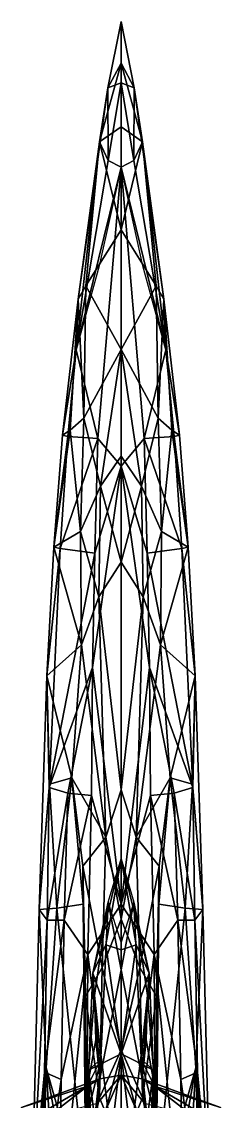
# Model space of a CAD drawing. Extents: x -3.67 to 3.67, y -1.12 to 0.75.
# Drawn here: x -0.0379 to 0.0379, y 0.337 to 0.7478 of the extents above; entities that cross this region are included whole.
import ezdxf

# ---------------------------------------------------------------- set-up
doc = ezdxf.new("R2010")
doc.units = 0
doc.layers.add('PTERANDN$LWO', color=1, linetype='CONTINUOUS')

msp = doc.modelspace()

# ---------------------------------------------------------------- linework, layer by layer
at = {"layer": 'PTERANDN$LWO'}
for points in [[(-0.00505, 0.72257, 0.86231), (0, 0.72446, 0.87538), (0, 0.74781, 0.86572)], [(0, 0.73203, 0.85967), (-0.00505, 0.72257, 0.86231), (0, 0.74781, 0.86572)], [(0, 0.72446, 0.87538), (0.00505, 0.72257, 0.86231), (0, 0.74781, 0.86572)], [(0.00505, 0.72257, 0.86231), (0, 0.73203, 0.85967), (0, 0.74781, 0.86572)], [(-0.00821, 0.70201, 0.85538), (0, 0.73203, 0.85967), (0, 0.70779, 0.84714)], [(0, 0.73203, 0.85967), (-0.00821, 0.70201, 0.85538), (-0.00505, 0.72257, 0.86231)], [(0, 0.73203, 0.85967), (0.00821, 0.70201, 0.85538), (0, 0.70779, 0.84714)], [(0.00821, 0.70201, 0.85538), (0, 0.73203, 0.85967), (0.00505, 0.72257, 0.86231)], [(-0.00505, 0.72257, 0.86231), (-0.00494, 0.69494, 0.8686), (0, 0.72446, 0.87538)], [(0, 0.72446, 0.87538), (-0.00494, 0.69494, 0.8686), (0, 0.69239, 0.87726)], [(0.00494, 0.69494, 0.8686), (0, 0.72446, 0.87538), (0, 0.69239, 0.87726)], [(0.00494, 0.69494, 0.8686), (0.00505, 0.72257, 0.86231), (0, 0.72446, 0.87538)], [(-0.00505, 0.72257, 0.86231), (-0.01625, 0.64221, 0.85782), (-0.00821, 0.70201, 0.85538)], [(-0.00494, 0.69494, 0.8686), (-0.00505, 0.72257, 0.86231), (-0.00821, 0.70201, 0.85538)], [(0.00505, 0.72257, 0.86231), (0.00494, 0.69494, 0.8686), (0.00821, 0.70201, 0.85538)], [(0.01625, 0.64221, 0.85782), (0.00505, 0.72257, 0.86231), (0.00821, 0.70201, 0.85538)], [(0, 0.66862, 0.82648), (-0.00821, 0.70201, 0.85538), (0, 0.70779, 0.84714)], [(0.00821, 0.70201, 0.85538), (0, 0.66862, 0.82648), (0, 0.70779, 0.84714)], [(-0.01625, 0.64221, 0.85782), (-0.01707, 0.62297, 0.86472), (-0.00821, 0.70201, 0.85538)], [(-0.01707, 0.62297, 0.86472), (-0.00494, 0.69494, 0.8686), (-0.00821, 0.70201, 0.85538)], [(-0.01334, 0.64722, 0.85127), (-0.01625, 0.64221, 0.85782), (-0.00821, 0.70201, 0.85538)], [(0, 0.66862, 0.82648), (-0.01334, 0.64722, 0.85127), (-0.00821, 0.70201, 0.85538)], [(0.01334, 0.64722, 0.85127), (0, 0.66862, 0.82648), (0.00821, 0.70201, 0.85538)], [(0.00494, 0.69494, 0.8686), (0.01707, 0.62297, 0.86472), (0.00821, 0.70201, 0.85538)], [(0.01707, 0.62297, 0.86472), (0.01625, 0.64221, 0.85782), (0.00821, 0.70201, 0.85538)], [(0.01625, 0.64221, 0.85782), (0.01334, 0.64722, 0.85127), (0.00821, 0.70201, 0.85538)], [(0, 0.69239, 0.87726), (-0.00494, 0.69494, 0.8686), (-0.01707, 0.62297, 0.86472)], [(0.00494, 0.69494, 0.8686), (0, 0.69239, 0.87726), (0.01707, 0.62297, 0.86472)], [(-0.01707, 0.62297, 0.86472), (0, 0.69239, 0.87726), (-0.00831, 0.65494, 0.8732)], [(0, 0.69239, 0.87726), (-0.01707, 0.62297, 0.86472), (-0.00885, 0.58914, 0.88007)], [(0, 0.69239, 0.87726), (-0.00885, 0.58914, 0.88007), (0, 0.57873, 0.88619)], [(0.00885, 0.58914, 0.88007), (0, 0.69239, 0.87726), (0, 0.57873, 0.88619)], [(0, 0.69239, 0.87726), (0.01707, 0.62297, 0.86472), (0.00831, 0.65494, 0.8732)], [(0.01707, 0.62297, 0.86472), (0, 0.69239, 0.87726), (0.00885, 0.58914, 0.88007)], [(0, 0.62311, 0.81692), (-0.01334, 0.64722, 0.85127), (0, 0.66862, 0.82648)], [(0.01334, 0.64722, 0.85127), (0, 0.62311, 0.81692), (0, 0.66862, 0.82648)], [(-0.01413, 0.59697, 0.84427), (-0.01625, 0.64221, 0.85782), (-0.01334, 0.64722, 0.85127)], [(-0.01334, 0.64722, 0.85127), (0, 0.62311, 0.81692), (-0.01413, 0.59697, 0.84427)], [(0, 0.62311, 0.81692), (0.01334, 0.64722, 0.85127), (0.01413, 0.59697, 0.84427)], [(0.01625, 0.64221, 0.85782), (0.01413, 0.59697, 0.84427), (0.01334, 0.64722, 0.85127)], [(-0.01707, 0.62297, 0.86472), (-0.01625, 0.64221, 0.85782), (-0.02223, 0.5905, 0.85602)], [(-0.02223, 0.5905, 0.85602), (-0.01625, 0.64221, 0.85782), (-0.0193, 0.59233, 0.85198)], [(-0.01625, 0.64221, 0.85782), (-0.01413, 0.59697, 0.84427), (-0.0193, 0.59233, 0.85198)], [(0.01413, 0.59697, 0.84427), (0.01625, 0.64221, 0.85782), (0.0193, 0.59233, 0.85198)], [(0.01625, 0.64221, 0.85782), (0.01707, 0.62297, 0.86472), (0.02223, 0.5905, 0.85602)], [(0.01625, 0.64221, 0.85782), (0.02223, 0.5905, 0.85602), (0.0193, 0.59233, 0.85198)], [(-0.0202, 0.59001, 0.86365), (-0.01707, 0.62297, 0.86472), (-0.02223, 0.5905, 0.85602)], [(-0.00885, 0.58914, 0.88007), (-0.01707, 0.62297, 0.86472), (-0.0202, 0.59001, 0.86365)], [(0, 0.62311, 0.81692), (-0.00786, 0.57102, 0.82783), (-0.01413, 0.59697, 0.84427)], [(0, 0.5825, 0.81268), (-0.00786, 0.57102, 0.82783), (0, 0.62311, 0.81692)], [(0.00786, 0.57102, 0.82783), (0, 0.5825, 0.81268), (0, 0.62311, 0.81692)], [(0.00786, 0.57102, 0.82783), (0, 0.62311, 0.81692), (0.01413, 0.59697, 0.84427)], [(0.01707, 0.62297, 0.86472), (0.00885, 0.58914, 0.88007), (0.0202, 0.59001, 0.86365)], [(0.01707, 0.62297, 0.86472), (0.0202, 0.59001, 0.86365), (0.02223, 0.5905, 0.85602)], [(-0.01413, 0.59697, 0.84427), (-0.01536, 0.55383, 0.84715), (-0.0193, 0.59233, 0.85198)], [(-0.00786, 0.57102, 0.82783), (-0.01536, 0.55383, 0.84715), (-0.01413, 0.59697, 0.84427)], [(0.01536, 0.55383, 0.84715), (0.00786, 0.57102, 0.82783), (0.01413, 0.59697, 0.84427)], [(0.01536, 0.55383, 0.84715), (0.01413, 0.59697, 0.84427), (0.0193, 0.59233, 0.85198)], [(-0.01536, 0.55383, 0.84715), (-0.02552, 0.54781, 0.86077), (-0.0193, 0.59233, 0.85198)], [(-0.02552, 0.54781, 0.86077), (-0.02223, 0.5905, 0.85602), (-0.0193, 0.59233, 0.85198)], [(0.02552, 0.54781, 0.86077), (0.01536, 0.55383, 0.84715), (0.0193, 0.59233, 0.85198)], [(0.02223, 0.5905, 0.85602), (0.02552, 0.54781, 0.86077), (0.0193, 0.59233, 0.85198)], [(-0.02552, 0.54781, 0.86077), (-0.0202, 0.59001, 0.86365), (-0.02223, 0.5905, 0.85602)], [(-0.0202, 0.59001, 0.86365), (-0.02552, 0.54781, 0.86077), (-0.02314, 0.54733, 0.86794)], [(-0.02314, 0.54733, 0.86794), (-0.00885, 0.58914, 0.88007), (-0.0202, 0.59001, 0.86365)], [(-0.00885, 0.58914, 0.88007), (-0.02314, 0.54733, 0.86794), (-0.01001, 0.54551, 0.88632)], [(-0.00885, 0.58914, 0.88007), (-0.01001, 0.54551, 0.88632), (0, 0.57873, 0.88619)], [(0.01001, 0.54551, 0.88632), (0.00885, 0.58914, 0.88007), (0, 0.57873, 0.88619)], [(0.00885, 0.58914, 0.88007), (0.02314, 0.54733, 0.86794), (0.0202, 0.59001, 0.86365)], [(0.02314, 0.54733, 0.86794), (0.00885, 0.58914, 0.88007), (0.01001, 0.54551, 0.88632)], [(0.0202, 0.59001, 0.86365), (0.02552, 0.54781, 0.86077), (0.02223, 0.5905, 0.85602)], [(0.02552, 0.54781, 0.86077), (0.0202, 0.59001, 0.86365), (0.02314, 0.54733, 0.86794)], [(-0.00786, 0.57102, 0.82783), (0, 0.5825, 0.81268), (0, 0.54215, 0.81141)], [(0, 0.5825, 0.81268), (0.00786, 0.57102, 0.82783), (0, 0.54215, 0.81141)], [(0, 0.57873, 0.88619), (-0.01084, 0.50206, 0.89526), (0, 0.41207, 0.91971)], [(0, 0.57873, 0.88619), (-0.01001, 0.54551, 0.88632), (-0.01084, 0.50206, 0.89526)], [(0.01084, 0.50206, 0.89526), (0, 0.57873, 0.88619), (0, 0.41207, 0.91971)], [(0.01001, 0.54551, 0.88632), (0, 0.57873, 0.88619), (0.01084, 0.50206, 0.89526)], [(-0.01536, 0.55383, 0.84715), (-0.00786, 0.57102, 0.82783), (-0.00842, 0.52902, 0.82809)], [(-0.00786, 0.57102, 0.82783), (0, 0.54215, 0.81141), (-0.00842, 0.52902, 0.82809)], [(0, 0.54215, 0.81141), (0.00786, 0.57102, 0.82783), (0.00842, 0.52902, 0.82809)], [(0.00786, 0.57102, 0.82783), (0.01536, 0.55383, 0.84715), (0.00842, 0.52902, 0.82809)], [(-0.02552, 0.54781, 0.86077), (-0.01536, 0.55383, 0.84715), (-0.01507, 0.5107, 0.85079)], [(-0.01536, 0.55383, 0.84715), (-0.00842, 0.52902, 0.82809), (-0.01507, 0.5107, 0.85079)], [(0.00842, 0.52902, 0.82809), (0.01536, 0.55383, 0.84715), (0.01507, 0.5107, 0.85079)], [(0.01536, 0.55383, 0.84715), (0.02552, 0.54781, 0.86077), (0.01507, 0.5107, 0.85079)], [(-0.02314, 0.54733, 0.86794), (-0.02552, 0.54781, 0.86077), (-0.02823, 0.49893, 0.86651)], [(-0.02552, 0.54781, 0.86077), (-0.01507, 0.5107, 0.85079), (-0.02823, 0.49893, 0.86651)], [(-0.02738, 0.45648, 0.88269), (-0.02314, 0.54733, 0.86794), (-0.02823, 0.49893, 0.86651)], [(-0.01001, 0.54551, 0.88632), (-0.02314, 0.54733, 0.86794), (-0.02738, 0.45648, 0.88269)], [(0.02314, 0.54733, 0.86794), (0.01001, 0.54551, 0.88632), (0.02738, 0.45648, 0.88269)], [(0.01507, 0.5107, 0.85079), (0.02552, 0.54781, 0.86077), (0.02823, 0.49893, 0.86651)], [(0.02552, 0.54781, 0.86077), (0.02314, 0.54733, 0.86794), (0.02823, 0.49893, 0.86651)], [(0.02314, 0.54733, 0.86794), (0.02738, 0.45648, 0.88269), (0.02823, 0.49893, 0.86651)], [(-0.01084, 0.50206, 0.89526), (-0.01001, 0.54551, 0.88632), (-0.02738, 0.45648, 0.88269)], [(0.01001, 0.54551, 0.88632), (0.01084, 0.50206, 0.89526), (0.02738, 0.45648, 0.88269)], [(0, 0.54215, 0.81141), (0, 0.45547, 0.80612), (-0.00842, 0.52902, 0.82809)], [(0, 0.45547, 0.80612), (0, 0.54215, 0.81141), (0.00842, 0.52902, 0.82809)], [(-0.00842, 0.52902, 0.82809), (-0.0058, 0.43757, 0.83159), (-0.01507, 0.5107, 0.85079)], [(0, 0.45547, 0.80612), (-0.0058, 0.43757, 0.83159), (-0.00842, 0.52902, 0.82809)], [(0.0058, 0.43757, 0.83159), (0, 0.45547, 0.80612), (0.00842, 0.52902, 0.82809)], [(0.0058, 0.43757, 0.83159), (0.00842, 0.52902, 0.82809), (0.01507, 0.5107, 0.85079)], [(-0.01507, 0.5107, 0.85079), (-0.0187, 0.46012, 0.86287), (-0.02823, 0.49893, 0.86651)], [(-0.0058, 0.43757, 0.83159), (-0.0187, 0.46012, 0.86287), (-0.01507, 0.5107, 0.85079)], [(0.0187, 0.46012, 0.86287), (0.0058, 0.43757, 0.83159), (0.01507, 0.5107, 0.85079)], [(0.0187, 0.46012, 0.86287), (0.01507, 0.5107, 0.85079), (0.02823, 0.49893, 0.86651)], [(-0.02024, 0.45423, 0.89287), (-0.01084, 0.50206, 0.89526), (-0.02738, 0.45648, 0.88269)], [(-0.01084, 0.50206, 0.89526), (-0.02024, 0.45423, 0.89287), (-0.01118, 0.45333, 0.90459)], [(-0.01084, 0.50206, 0.89526), (-0.01118, 0.45333, 0.90459), (0, 0.41207, 0.91971)], [(0.01118, 0.45333, 0.90459), (0.01084, 0.50206, 0.89526), (0, 0.41207, 0.91971)], [(0.01084, 0.50206, 0.89526), (0.02024, 0.45423, 0.89287), (0.02738, 0.45648, 0.88269)], [(0.02024, 0.45423, 0.89287), (0.01084, 0.50206, 0.89526), (0.01118, 0.45333, 0.90459)], [(-0.02738, 0.45648, 0.88269), (-0.02823, 0.49893, 0.86651), (-0.03118, 0.40998, 0.88174)], [(-0.02823, 0.49893, 0.86651), (-0.02722, 0.45774, 0.87075), (-0.03118, 0.40998, 0.88174)], [(-0.0187, 0.46012, 0.86287), (-0.02722, 0.45774, 0.87075), (-0.02823, 0.49893, 0.86651)], [(0.02722, 0.45774, 0.87075), (0.0187, 0.46012, 0.86287), (0.02823, 0.49893, 0.86651)], [(0.02722, 0.45774, 0.87075), (0.02823, 0.49893, 0.86651), (0.03118, 0.40998, 0.88174)], [(0.02823, 0.49893, 0.86651), (0.02738, 0.45648, 0.88269), (0.03118, 0.40998, 0.88174)], [(-0.02722, 0.45774, 0.87075), (-0.0187, 0.46012, 0.86287), (-0.02446, 0.41056, 0.87678)], [(-0.0187, 0.46012, 0.86287), (-0.01438, 0.41204, 0.86665), (-0.02446, 0.41056, 0.87678)], [(-0.0187, 0.46012, 0.86287), (-0.01447, 0.4265, 0.84931), (-0.01438, 0.41204, 0.86665)], [(-0.0187, 0.46012, 0.86287), (-0.0058, 0.43757, 0.83159), (-0.01447, 0.4265, 0.84931)], [(0.0058, 0.43757, 0.83159), (0.0187, 0.46012, 0.86287), (0.01447, 0.4265, 0.84931)], [(0.01447, 0.4265, 0.84931), (0.0187, 0.46012, 0.86287), (0.01438, 0.41204, 0.86665)], [(0.01438, 0.41204, 0.86665), (0.0187, 0.46012, 0.86287), (0.02446, 0.41056, 0.87678)], [(0.0187, 0.46012, 0.86287), (0.02722, 0.45774, 0.87075), (0.02446, 0.41056, 0.87678)], [(-0.03118, 0.40998, 0.88174), (-0.02722, 0.45774, 0.87075), (-0.02446, 0.41056, 0.87678)], [(-0.02805, 0.40589, 0.89059), (-0.02738, 0.45648, 0.88269), (-0.03118, 0.40998, 0.88174)], [(-0.02024, 0.45423, 0.89287), (-0.02738, 0.45648, 0.88269), (-0.02805, 0.40589, 0.89059)], [(0.02738, 0.45648, 0.88269), (0.02024, 0.45423, 0.89287), (0.02805, 0.40589, 0.89059)], [(0.02722, 0.45774, 0.87075), (0.03118, 0.40998, 0.88174), (0.02446, 0.41056, 0.87678)], [(0.02738, 0.45648, 0.88269), (0.02805, 0.40589, 0.89059), (0.03118, 0.40998, 0.88174)], [(-0.02024, 0.45423, 0.89287), (-0.02805, 0.40589, 0.89059), (-0.02163, 0.40596, 0.9023)], [(-0.01118, 0.45333, 0.90459), (-0.02024, 0.45423, 0.89287), (-0.02163, 0.40596, 0.9023)], [(-0.01266, 0.39284, 0.91758), (-0.01118, 0.45333, 0.90459), (-0.02163, 0.40596, 0.9023)], [(0, 0.41207, 0.91971), (-0.01118, 0.45333, 0.90459), (-0.01266, 0.39284, 0.91758)], [(0, 0.45547, 0.80612), (0, 0.40629, 0.80694), (-0.0058, 0.43757, 0.83159)], [(0, 0.40629, 0.80694), (0, 0.45547, 0.80612), (0.0058, 0.43757, 0.83159)], [(0.01118, 0.45333, 0.90459), (0, 0.41207, 0.91971), (0.01266, 0.39284, 0.91758)], [(0.02024, 0.45423, 0.89287), (0.01118, 0.45333, 0.90459), (0.02163, 0.40596, 0.9023)], [(0.01118, 0.45333, 0.90459), (0.01266, 0.39284, 0.91758), (0.02163, 0.40596, 0.9023)], [(0.02805, 0.40589, 0.89059), (0.02024, 0.45423, 0.89287), (0.02163, 0.40596, 0.9023)], [(-0.00718, 0.38798, 0.83285), (-0.01447, 0.4265, 0.84931), (-0.0058, 0.43757, 0.83159)], [(0, 0.40629, 0.80694), (-0.00718, 0.38798, 0.83285), (-0.0058, 0.43757, 0.83159)], [(0.00718, 0.38798, 0.83285), (0, 0.40629, 0.80694), (0.0058, 0.43757, 0.83159)], [(0.01447, 0.4265, 0.84931), (0.00718, 0.38798, 0.83285), (0.0058, 0.43757, 0.83159)], [(-0.01074, 0.38582, -0.63847), (0, 0.42932, -0.75391), (-0.00576, 0.39661, -0.68896)], [(0, 0.42932, -0.75391), (-0.01074, 0.38582, -0.63847), (-0.00486, 0.41278, -0.69041)], [(0, 0.42932, -0.75391), (0, 0.39472, -0.69036), (-0.00576, 0.39661, -0.68896)], [(0, 0.42932, -0.75391), (0.01074, 0.38582, -0.63847), (0.00576, 0.39661, -0.68896)], [(0.01074, 0.38582, -0.63847), (0, 0.42932, -0.75391), (0.00486, 0.41278, -0.69041)], [(0, 0.39472, -0.69036), (0, 0.42932, -0.75391), (0.00576, 0.39661, -0.68896)], [(-0.01447, 0.4265, 0.84931), (-0.01354, 0.37688, 0.85101), (-0.01438, 0.41204, 0.86665)], [(-0.00718, 0.38798, 0.83285), (-0.01354, 0.37688, 0.85101), (-0.01447, 0.4265, 0.84931)], [(0.01354, 0.37688, 0.85101), (0.00718, 0.38798, 0.83285), (0.01447, 0.4265, 0.84931)], [(0.01354, 0.37688, 0.85101), (0.01447, 0.4265, 0.84931), (0.01438, 0.41204, 0.86665)], [(-0.01438, 0.41204, 0.86665), (-0.01209, 0.2922, 0.89656), (-0.02446, 0.41056, 0.87678)], [(-0.01438, 0.41204, 0.86665), (-0.01348, 0.31565, 0.86651), (-0.01209, 0.2922, 0.89656)], [(-0.01438, 0.41204, 0.86665), (-0.01354, 0.37688, 0.85101), (-0.01348, 0.31565, 0.86651)], [(-0.01266, 0.39284, 0.91758), (0, 0.29534, 0.95366), (0, 0.41207, 0.91971)], [(-0.01074, 0.38582, -0.63847), (-0.01009, 0.37733, -0.58332), (-0.00486, 0.41278, -0.69041)], [(-0.01009, 0.37733, -0.58332), (-0.00802, 0.34553, -0.45154), (-0.00486, 0.41278, -0.69041)], [(-0.00802, 0.34553, -0.45154), (0, 0.38703, -0.59506), (-0.00486, 0.41278, -0.69041)], [(0, 0.38703, -0.59506), (0, 0.39762, -0.63379), (-0.00486, 0.41278, -0.69041)], [(0, 0.38703, -0.59506), (0.00802, 0.34553, -0.45154), (0.00486, 0.41278, -0.69041)], [(0, 0.39762, -0.63379), (0, 0.38703, -0.59506), (0.00486, 0.41278, -0.69041)], [(0, 0.29534, 0.95366), (0.01266, 0.39284, 0.91758), (0, 0.41207, 0.91971)], [(0.00802, 0.34553, -0.45154), (0.01009, 0.37733, -0.58332), (0.00486, 0.41278, -0.69041)], [(0.01009, 0.37733, -0.58332), (0.01074, 0.38582, -0.63847), (0.00486, 0.41278, -0.69041)], [(0.01348, 0.31565, 0.86651), (0.01438, 0.41204, 0.86665), (0.01209, 0.2922, 0.89656)], [(0.01209, 0.2922, 0.89656), (0.01438, 0.41204, 0.86665), (0.02446, 0.41056, 0.87678)], [(0.01354, 0.37688, 0.85101), (0.01438, 0.41204, 0.86665), (0.01348, 0.31565, 0.86651)], [(-0.02854, 0.34982, 0.89576), (-0.03392, 0.29739, 0.91007), (-0.03118, 0.40998, 0.88174)], [(-0.03392, 0.29739, 0.91007), (-0.02805, 0.40589, 0.89059), (-0.03118, 0.40998, 0.88174)], [(-0.02854, 0.34982, 0.89576), (-0.03118, 0.40998, 0.88174), (-0.02446, 0.41056, 0.87678)], [(-0.01209, 0.2922, 0.89656), (-0.02854, 0.34982, 0.89576), (-0.02446, 0.41056, 0.87678)], [(0.02854, 0.34982, 0.89576), (0.01209, 0.2922, 0.89656), (0.02446, 0.41056, 0.87678)], [(0.03118, 0.40998, 0.88174), (0.02854, 0.34982, 0.89576), (0.02446, 0.41056, 0.87678)], [(0.02805, 0.40589, 0.89059), (0.03392, 0.29739, 0.91007), (0.03118, 0.40998, 0.88174)], [(0.03392, 0.29739, 0.91007), (0.02854, 0.34982, 0.89576), (0.03118, 0.40998, 0.88174)], [(-0.03392, 0.29739, 0.91007), (-0.02916, 0.34808, 0.90546), (-0.02805, 0.40589, 0.89059)], [(-0.02805, 0.40589, 0.89059), (-0.02916, 0.34808, 0.90546), (-0.02163, 0.40596, 0.9023)], [(-0.02916, 0.34808, 0.90546), (-0.02283, 0.34537, 0.91847), (-0.02163, 0.40596, 0.9023)], [(-0.02283, 0.34537, 0.91847), (-0.01266, 0.39284, 0.91758), (-0.02163, 0.40596, 0.9023)], [(-0.00718, 0.38798, 0.83285), (0, 0.40629, 0.80694), (0, 0.35663, 0.80775)], [(0, 0.40629, 0.80694), (0.00718, 0.38798, 0.83285), (0, 0.35663, 0.80775)], [(0.01266, 0.39284, 0.91758), (0.02283, 0.34537, 0.91847), (0.02163, 0.40596, 0.9023)], [(0.02916, 0.34808, 0.90546), (0.02805, 0.40589, 0.89059), (0.02163, 0.40596, 0.9023)], [(0.02283, 0.34537, 0.91847), (0.02916, 0.34808, 0.90546), (0.02163, 0.40596, 0.9023)], [(0.02916, 0.34808, 0.90546), (0.03392, 0.29739, 0.91007), (0.02805, 0.40589, 0.89059)], [(0, 0.35512, -0.63473), (-0.01074, 0.38582, -0.63847), (-0.00576, 0.39661, -0.68896)], [(0, 0.39472, -0.69036), (0, 0.35512, -0.63473), (-0.00576, 0.39661, -0.68896)], [(0.01074, 0.38582, -0.63847), (0, 0.35512, -0.63473), (0.00576, 0.39661, -0.68896)], [(0, 0.35512, -0.63473), (0, 0.39472, -0.69036), (0.00576, 0.39661, -0.68896)], [(-0.01266, 0.39284, 0.91758), (-0.02283, 0.34537, 0.91847), (-0.02369, 0.28471, 0.93441)], [(-0.0133, 0.28283, 0.94888), (-0.01266, 0.39284, 0.91758), (-0.02369, 0.28471, 0.93441)], [(0, 0.29534, 0.95366), (-0.01266, 0.39284, 0.91758), (-0.0133, 0.28283, 0.94888)], [(0.01266, 0.39284, 0.91758), (0, 0.29534, 0.95366), (0.0133, 0.28283, 0.94888)], [(0.02283, 0.34537, 0.91847), (0.01266, 0.39284, 0.91758), (0.02369, 0.28471, 0.93441)], [(0.01266, 0.39284, 0.91758), (0.0133, 0.28283, 0.94888), (0.02369, 0.28471, 0.93441)], [(-0.01354, 0.37688, 0.85101), (-0.00718, 0.38798, 0.83285), (-0.00821, 0.33832, 0.83403)], [(-0.00718, 0.38798, 0.83285), (0, 0.35663, 0.80775), (-0.00821, 0.33832, 0.83403)], [(-0.00802, 0.34553, -0.45154), (0, 0.34692, -0.45185), (0, 0.38703, -0.59506)], [(0, 0.35663, 0.80775), (0.00718, 0.38798, 0.83285), (0.00821, 0.33832, 0.83403)], [(0, 0.34692, -0.45185), (0.00802, 0.34553, -0.45154), (0, 0.38703, -0.59506)], [(0.00718, 0.38798, 0.83285), (0.01354, 0.37688, 0.85101), (0.00821, 0.33832, 0.83403)], [(-0.01074, 0.38582, -0.63847), (-0.01233, 0.34887, -0.58433), (-0.01009, 0.37733, -0.58332)], [(0, 0.35512, -0.63473), (-0.01233, 0.34887, -0.58433), (-0.01074, 0.38582, -0.63847)], [(0.01233, 0.34887, -0.58433), (0, 0.35512, -0.63473), (0.01074, 0.38582, -0.63847)], [(0.01233, 0.34887, -0.58433), (0.01074, 0.38582, -0.63847), (0.01009, 0.37733, -0.58332)], [(-0.01348, 0.31565, 0.86651), (-0.01354, 0.37688, 0.85101), (-0.00821, 0.33832, 0.83403)], [(-0.01233, 0.34887, -0.58433), (-0.00755, 0.35319, -0.54813), (-0.01009, 0.37733, -0.58332)], [(-0.00755, 0.35319, -0.54813), (-0.00964, 0.36047, -0.51678), (-0.01009, 0.37733, -0.58332)], [(-0.00802, 0.34553, -0.45154), (-0.01009, 0.37733, -0.58332), (-0.00964, 0.36047, -0.51678)], [(0.00964, 0.36047, -0.51678), (0.00755, 0.35319, -0.54813), (0.01009, 0.37733, -0.58332)], [(0.00755, 0.35319, -0.54813), (0.01233, 0.34887, -0.58433), (0.01009, 0.37733, -0.58332)], [(0.01009, 0.37733, -0.58332), (0.00802, 0.34553, -0.45154), (0.00964, 0.36047, -0.51678)], [(0.01354, 0.37688, 0.85101), (0.01348, 0.31565, 0.86651), (0.00821, 0.33832, 0.83403)], [(-0.00964, 0.36047, -0.51678), (-0.01279, 0.34282, -0.48238), (-0.00802, 0.34553, -0.45154)], [(-0.00964, 0.36047, -0.51678), (-0.00755, 0.35319, -0.54813), (-0.01279, 0.34282, -0.48238)], [(0.00755, 0.35319, -0.54813), (0.00964, 0.36047, -0.51678), (0.01279, 0.34282, -0.48238)], [(0.01279, 0.34282, -0.48238), (0.00964, 0.36047, -0.51678), (0.00802, 0.34553, -0.45154)], [(-0.01233, 0.34887, -0.58433), (0, 0.35512, -0.63473), (-0.00896, 0.32224, -0.58417)], [(0, 0.35512, -0.63473), (-0.00396, 0.32174, -0.58882), (-0.00896, 0.32224, -0.58417)], [(0, 0.35663, 0.80775), (0, 0.31864, 0.79292), (-0.00821, 0.33832, 0.83403)], [(-0.00396, 0.32174, -0.58882), (0, 0.35512, -0.63473), (0, 0.32107, -0.59155)], [(0, 0.31864, 0.79292), (0, 0.35663, 0.80775), (0.00821, 0.33832, 0.83403)], [(0, 0.35512, -0.63473), (0.01233, 0.34887, -0.58433), (0.00896, 0.32224, -0.58417)], [(0, 0.35512, -0.63473), (0.00396, 0.32174, -0.58882), (0, 0.32107, -0.59155)], [(0.00396, 0.32174, -0.58882), (0, 0.35512, -0.63473), (0.00896, 0.32224, -0.58417)], [(-0.03392, 0.29739, 0.91007), (-0.02854, 0.34982, 0.89576), (-0.03001, 0.28961, 0.90873)], [(-0.03001, 0.28961, 0.90873), (-0.02854, 0.34982, 0.89576), (-0.02468, 0.28899, 0.90683)], [(-0.02854, 0.34982, 0.89576), (-0.01759, 0.28991, 0.90207), (-0.02468, 0.28899, 0.90683)], [(-0.02854, 0.34982, 0.89576), (-0.01209, 0.2922, 0.89656), (-0.01759, 0.28991, 0.90207)], [(-0.01279, 0.34282, -0.48238), (-0.00755, 0.35319, -0.54813), (-0.01224, 0.33421, -0.51368)], [(-0.00755, 0.35319, -0.54813), (-0.01233, 0.34887, -0.58433), (-0.01116, 0.32013, -0.55132)], [(-0.00755, 0.35319, -0.54813), (-0.01116, 0.32013, -0.55132), (-0.01224, 0.33421, -0.51368)], [(0.00755, 0.35319, -0.54813), (0.01279, 0.34282, -0.48238), (0.01224, 0.33421, -0.51368)], [(0.01116, 0.32013, -0.55132), (0.00755, 0.35319, -0.54813), (0.01224, 0.33421, -0.51368)], [(0.01233, 0.34887, -0.58433), (0.00755, 0.35319, -0.54813), (0.01116, 0.32013, -0.55132)], [(0.01209, 0.2922, 0.89656), (0.02854, 0.34982, 0.89576), (0.01759, 0.28991, 0.90207)], [(0.01759, 0.28991, 0.90207), (0.02854, 0.34982, 0.89576), (0.02468, 0.28899, 0.90683)], [(0.02854, 0.34982, 0.89576), (0.03001, 0.28961, 0.90873), (0.02468, 0.28899, 0.90683)], [(0.02854, 0.34982, 0.89576), (0.03392, 0.29739, 0.91007), (0.03001, 0.28961, 0.90873)], [(-0.03785, 0.33472, -0.46875), (-0.03566, 0.32944, -0.45419), (-0.00802, 0.34553, -0.45154)], [(-0.01279, 0.34282, -0.48238), (-0.03785, 0.33472, -0.46875), (-0.00802, 0.34553, -0.45154)], [(-0.03566, 0.32944, -0.45419), (-0.0089, 0.33638, -0.42152), (-0.00802, 0.34553, -0.45154)], [(-0.03099, 0.28755, 0.92351), (-0.02916, 0.34808, 0.90546), (-0.03392, 0.29739, 0.91007)], [(-0.02283, 0.34537, 0.91847), (-0.02916, 0.34808, 0.90546), (-0.03099, 0.28755, 0.92351)], [(-0.02283, 0.34537, 0.91847), (-0.03099, 0.28755, 0.92351), (-0.02369, 0.28471, 0.93441)], [(-0.01116, 0.32013, -0.55132), (-0.01233, 0.34887, -0.58433), (-0.00896, 0.32224, -0.58417)], [(0, 0.30881, -0.33832), (0, 0.34692, -0.45185), (-0.00923, 0.3261, -0.39214)], [(0, 0.34692, -0.45185), (-0.0089, 0.33638, -0.42152), (-0.00923, 0.3261, -0.39214)], [(-0.0089, 0.33638, -0.42152), (0, 0.34692, -0.45185), (-0.00802, 0.34553, -0.45154)], [(0, 0.34692, -0.45185), (0, 0.30881, -0.33832), (0.00923, 0.3261, -0.39214)], [(0.0089, 0.33638, -0.42152), (0, 0.34692, -0.45185), (0.00923, 0.3261, -0.39214)], [(0, 0.34692, -0.45185), (0.0089, 0.33638, -0.42152), (0.00802, 0.34553, -0.45154)], [(0.03566, 0.32944, -0.45419), (0.03785, 0.33472, -0.46875), (0.00802, 0.34553, -0.45154)], [(0.0089, 0.33638, -0.42152), (0.03566, 0.32944, -0.45419), (0.00802, 0.34553, -0.45154)], [(0.03785, 0.33472, -0.46875), (0.01279, 0.34282, -0.48238), (0.00802, 0.34553, -0.45154)], [(0.01233, 0.34887, -0.58433), (0.01116, 0.32013, -0.55132), (0.00896, 0.32224, -0.58417)], [(0.02916, 0.34808, 0.90546), (0.02283, 0.34537, 0.91847), (0.03099, 0.28755, 0.92351)], [(0.03099, 0.28755, 0.92351), (0.02283, 0.34537, 0.91847), (0.02369, 0.28471, 0.93441)], [(0.02916, 0.34808, 0.90546), (0.03099, 0.28755, 0.92351), (0.03392, 0.29739, 0.91007)], [(-0.03785, 0.33472, -0.46875), (-0.01279, 0.34282, -0.48238), (-0.03625, 0.32456, -0.49811)], [(-0.03625, 0.32456, -0.49811), (-0.01279, 0.34282, -0.48238), (-0.01224, 0.33421, -0.51368)], [(0.01279, 0.34282, -0.48238), (0.03625, 0.32456, -0.49811), (0.01224, 0.33421, -0.51368)], [(0.01279, 0.34282, -0.48238), (0.03785, 0.33472, -0.46875), (0.03625, 0.32456, -0.49811)], [(0, 0.31864, 0.79292), (-0.01348, 0.31565, 0.86651), (-0.00821, 0.33832, 0.83403)], [(0.01348, 0.31565, 0.86651), (0, 0.31864, 0.79292), (0.00821, 0.33832, 0.83403)]]:
    msp.add_3dface(points, dxfattribs=at)

doc.saveas('drawing.dxf')
